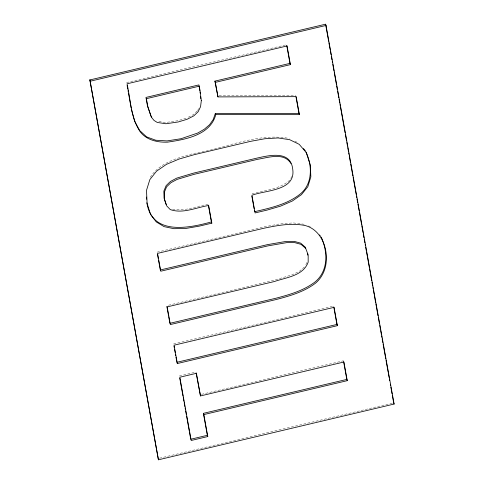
<?xml version="1.0" encoding="UTF-8"?>
<svg xmlns="http://www.w3.org/2000/svg" width="484" height="484" viewBox="0 0 484 484"><rect width="100%" height="100%" fill="white"/><g stroke="black" fill="none" stroke-linecap="round" stroke-linejoin="round"><path stroke-width="0.36" stroke-dasharray="2.42 1.81" d="M290.83 178.402L291.646 176.497M197.678 110.509L198.591 108.616M305.84 264.694L307.413 261.523M150.282 177.265C159.72 162.521 177.858 157.851 193.715 153.452C225.151 148.721 256.841 132.326 289.202 138.442M197.133 111.024L193.322 114.635L186.77 117.993M289.734 180.151C279.492 189.655 264.288 190.073 251.468 194.017M304.363 267.047L299.626 271.113L292.348 274.724L273.793 280.321L166.72 305.646M186.074 118.205L177.737 120.734L165.492 122.513L157.536 121.315M126.59 82.564L285.875 44.891M208.205 204.248C196.353 206.19 183.968 211.938 171.959 209.009M157.094 252.146L263.181 227.056L279.062 224.031L293.116 222.9L304.908 224.328M173.611 343.955L332.889 306.281M179.37 375.989L195.246 372.238M201.507 394.339L343.459 360.768M159.448 458.209L392.941 402.984M219.01 95.657L295.724 95.408M308.29 225.955L310.323 226.936M294.925 141.219L298.102 142.762"/><path stroke-width="0.73" d="M215.344 113.389L215.791 114.629L299.408 114.647L298.961 113.407L215.344 113.389L213.244 119.481L209.56 124.739L204.242 129.27L197.666 133.064L180.974 138.733L167.053 140.905L155.703 140.233L146.604 136.875L139.755 130.577L134.715 121.442L131.43 109.481M215.791 114.629C210.383 135.175 185.451 139.483 167.5 142.151C157.415 142.508 146.7 140.172 140.203 131.823C130.698 117.672 130.68 99.916 127.038 83.805L287.054 45.956L290.412 64.62L215.344 82.371L214.896 81.13L289.964 63.374L290.412 64.62M89.879 79.945L325.569 24.2L326.016 25.44L394.121 404.055L158.431 459.8L89.879 79.945L158.431 459.8M90.327 81.191L326.016 25.44M166.2 204.587L164.064 198.162L163.87 191.065L166.133 185.626L170.435 181.464L176.733 178.124L193.739 173.072L257.155 158.068C269.8 155.219 290.612 150.312 292.723 169.079C296.039 190.992 265.704 190.037 251.916 195.258L255.092 212.93L266.95 210.123L280.593 206.123L292.294 201.029L301.441 194.653L307.836 186.685L310.855 176.841L310.274 164.76L306.227 152.545L299.185 144.311L289.65 139.682L278.064 137.946L264.917 138.733L250.658 141.328L194.163 154.692L179.134 159.024L166.448 164.348L156.55 171.167L149.834 179.637L146.507 190.327L147.1 203.353L150.5 214.255L156.193 221.86L164.058 226.627L173.901 228.69L185.656 228.49L199.19 226.155L211.829 223.16L211.387 221.92C188.524 228.273 151.952 235.605 146.864 202.79M337.366 325.678L336.924 324.437L176.908 362.286L177.356 363.526L337.366 325.678L334.075 307.352L174.058 345.201L177.356 363.526M196.099 372.795L200.479 395.93L343.906 362.008L347.258 380.666L203.837 414.588L203.389 413.348L346.81 379.426L347.258 380.666M200.479 395.93L196.413 373.309L179.818 377.236L191.192 440.476L207.787 436.55L207.34 435.31L190.744 439.236L189.54 432.539M214.896 81.13L217.957 96.903L296.172 96.649L299.408 114.647M305.707 248.425L301.121 244.39L294.732 242.635L286.8 242.617L267.821 245.896L160.748 271.221L157.542 253.392L263.629 228.297C277.308 225.465 291.441 222.658 305.356 225.574C316.996 228.757 323.711 239.447 325.75 250.791C327.874 262.558 325.006 275.021 315.695 283.037C304.23 291.834 290.188 295.839 276.431 299.469L170.344 324.558L167.168 306.892L274.24 281.567C286.129 277.386 303.262 275.989 308.175 262.134L308.169 254.947L305.265 247.185L300.673 243.149L294.284 241.389L286.353 241.371L267.374 244.656L160.301 269.981L158.564 260.319M303.432 148.558L305.307 150.754M319.428 234.922L320.347 236.017M151.807 117.013L150.923 115.93L147.432 105.693L145.95 97.435L198.894 84.918L199.916 90.593M290.945 163.477C283.933 152 268.178 157.609 257.603 159.315L194.187 174.313L177.18 179.37L170.882 182.71L166.581 186.866L164.318 192.311L164.512 199.408L166.647 205.833L170.259 209.584C182.825 214.037 196.123 207.461 208.652 205.494L211.829 223.16M393.673 402.809L394.121 404.055M306.003 151.982C312.15 165.328 312.827 182.928 300.994 193.406C287.865 204.254 270.822 207.878 254.651 211.683L254.384 210.213M321.267 237.118C327.789 251.789 328.551 270.586 315.247 281.791C303.783 290.588 289.741 294.599 275.983 298.223L169.896 323.318L168.704 316.693M325.569 24.2L328.648 41.309M328.914 42.798L330.118 49.489M330.384 50.977L331.056 54.698M331.322 56.186L331.994 59.901M332.26 61.389L332.526 62.878M332.798 64.366L334.002 71.063M334.269 72.552L336.41 84.452M336.676 85.94L337.342 89.655M337.614 91.143L338.818 97.841M339.084 99.329L339.756 103.044M340.022 104.532L340.288 106.02M340.554 107.508L341.226 111.229M341.492 112.718L345.104 132.797M345.37 134.286L346.574 140.983M346.846 142.471L347.512 146.186M347.778 147.674L348.45 151.395M348.716 152.883L348.982 154.372M349.254 155.86L350.458 162.551M350.725 164.04L352.866 175.94M353.132 177.428L355.274 189.329M355.54 190.817L356.212 194.538M356.478 196.026L356.744 197.514M357.01 199.003L357.682 202.717M357.948 204.206L359.152 210.903M359.418 212.391L361.56 224.292M361.832 225.78L363.036 232.471M363.303 233.96L363.968 237.68M364.24 239.169L364.906 242.889M365.172 244.372L365.444 245.86M365.71 247.348L366.376 251.069M366.648 252.557L369.322 267.434M369.588 268.923L371.73 280.823M371.996 282.311L372.668 286.026M372.934 287.514L373.2 289.002M373.473 290.491L374.138 294.212M374.404 295.7L375.608 302.391M375.88 303.879L378.016 315.78M378.288 317.268L379.492 323.965M379.759 325.454L380.43 329.168M380.696 330.657L381.362 334.377M381.634 335.866L381.9 337.354M382.166 338.842L382.838 342.557M383.104 344.045L385.778 358.922M386.044 360.411L388.186 372.311M388.452 373.799L389.124 377.52M389.39 379.008L389.662 380.497M390.328 384.217L390.594 385.7M390.866 387.188L392.07 393.885M392.336 395.374L393.54 402.065M286.734 45.435L289.964 63.374M295.984 96.848L298.961 113.407M333.754 306.844L336.924 324.437M343.586 361.481L346.81 379.426M251.868 196.226L254.118 208.743M215.344 82.371L217.957 96.903M208.471 205.724L211.387 221.92M203.837 414.588L207.787 436.55M203.389 413.348L207.34 435.31M127.117 85.474L127.77 89.11M128.03 90.562L128.29 92.02M128.55 93.472L131.17 108.023M157.494 254.378L158.298 258.837M166.853 306.384L168.438 315.217M174.004 346.157L174.27 347.621M174.53 349.091L175.19 352.757M175.456 354.221L175.716 355.686M175.982 357.156L176.775 361.554M179.77 378.222L182.982 396.081M183.254 397.57L183.92 401.29M184.186 402.779L184.858 406.493M185.124 407.982L185.396 409.47M185.662 410.958L186.328 414.679M186.6 416.167L189.274 431.05M200.17 92.014L200.309 93.479M200.588 96.407L200.799 98.609M146.422 197.042L146.519 199.214M307.721 253.707L307.721 255.141M201.314 100.581L200.564 106.698L198.125 111.75L193.769 115.882L187.217 119.239L178.185 121.974L165.939 123.753L157.264 122.452L154.015 120.431L151.371 117.17L147.88 106.94L146.398 98.682L199.341 86.158L201.314 100.581"/></g></svg>
